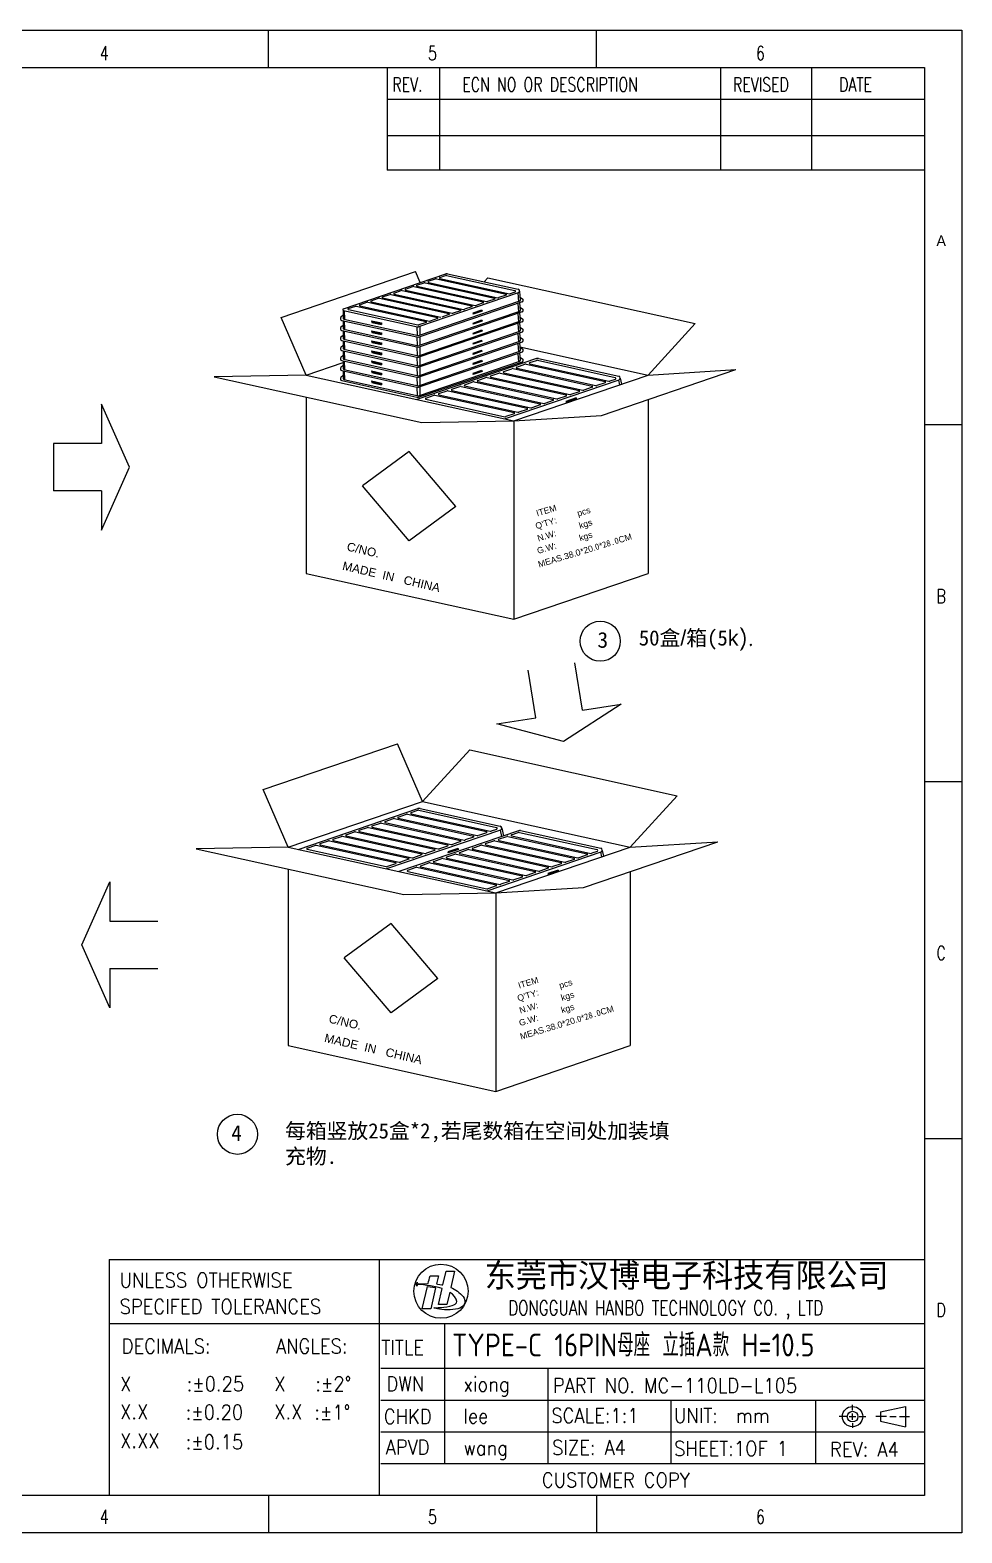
# Model space of a CAD drawing. Extents: x 2510 to 2656, y 707 to 760.
# Drawn here: x 2623.1 to 2655.7, y 707.4 to 759.9 of the extents above; entities that cross this region are included whole.
import ezdxf
from ezdxf.enums import TextEntityAlignment as Align

# ---------------------------------------------------------------- set-up
doc = ezdxf.new("R2010")
doc.units = 0
doc.header["$MEASUREMENT"] = 0
doc.layers.get('0').update_dxf_attribs({"linetype": 'CONTINUOUS', "lineweight": 20})
doc.layers.add('DIM', color=3, linetype='CONTINUOUS', lineweight=9)
doc.layers.add('HANBO', color=7, linetype='CONTINUOUS', lineweight=9)
doc.styles.add('3.5号字', font='gbenor.shx', dxfattribs={"height": 3.5, "bigfont": 'gbcbig.shx'})
doc.styles.add('ROMANS', font='ROMANS.SHX', dxfattribs={"bigfont": 'gbcbig.shx'})
doc.styles.get("Standard").update_dxf_attribs({"font": 'simplex.shx', "bigfont": 'gbcbig.shx'})
doc.styles.add('txt', font='lereq.shx', dxfattribs={"width": 0.7, "bigfont": '@extfont2.shx'})
doc.styles.add('样式 1', font='gbenor.shx', dxfattribs={"height": 1.2, "bigfont": 'gbcbig.shx'})
doc.styles.add('細', font='')
doc.styles.get('細').set_extended_font_data('NSimSun')

# ---------------------------------------------------------------- blocks, each defined once
blk = doc.blocks.new('hanbo')
at = {"layer": 'HANBO'}
blk.add_ellipse((-2.076, 0.258), major_axis=(0, 1.277), ratio=1, dxfattribs=at)
at = {"layer": 'HANBO', "color": 7}
for points, knots in [([(-3.194, 0.688), (-3.194, 0.688), (-3.219, 0.622), (-3.219, 0.622), (-3.219, 0.622), (-3.219, 0.622), (-3.292, 0.603), (-3.292, 0.603), (-3.292, 0.603), (-3.292, 0.603), (-3.224, 0.573), (-3.224, 0.573), (-3.224, 0.573), (-3.224, 0.573), (-3.207, 0.502), (-3.207, 0.502), (-3.207, 0.502), (-3.207, 0.502), (-3.179, 0.571), (-3.179, 0.571), (-3.179, 0.571), (-3.179, 0.571), (-3.146, 0.58), (-3.146, 0.58), (-3.146, 0.58), (-2.9, 0.551), (-2.236, 0.485), (-2.026, 0.388), (-2.026, 0.388), (-2.026, 0.388), (-2.198, -0.362), (-2.198, -0.362), (-2.198, -0.362), (-2.198, -0.362), (-1.803, -0.362), (-1.803, -0.362), (-1.803, -0.362), (-1.803, -0.362), (-1.666, 0.218), (-1.666, 0.218), (-1.666, 0.218), (-1.666, 0.218), (-1.423, 0.048), (-1.354, -0.114), (-1.354, -0.114), (-1.285, -0.277), (-1.377, -0.349), (-1.465, -0.39), (-1.465, -0.39), (-1.657, -0.485), (-2.207, -0.521), (-2.417, -0.528), (-2.417, -0.528), (-2.417, -0.528), (-2.141, -0.62), (-1.774, -0.625), (-1.774, -0.625), (-1.407, -0.63), (-1.101, -0.543), (-0.999, -0.398), (-0.999, -0.398), (-0.897, -0.254), (-0.952, -0.084), (-1.037, 0.011), (-1.037, 0.011), (-1.194, 0.188), (-1.397, 0.34), (-1.615, 0.434), (-1.615, 0.434), (-1.615, 0.434), (-1.438, 1.196), (-1.438, 1.196), (-1.438, 1.196), (-1.438, 1.196), (-1.834, 1.196), (-1.834, 1.196), (-1.834, 1.196), (-1.834, 1.196), (-1.985, 0.553), (-1.985, 0.553), (-1.985, 0.553), (-1.985, 0.553), (-2.278, 0.601), (-2.286, 0.602), (-2.286, 0.602), (-2.283, 0.625), (-2.196, 0.983), (-2.196, 0.983), (-2.196, 0.983), (-2.196, 0.983), (-2.591, 0.983), (-2.591, 0.983), (-2.591, 0.983), (-2.62, 0.866), (-2.653, 0.735), (-2.679, 0.625), (-2.679, 0.625), (-2.679, 0.625), (-3.155, 0.61), (-3.155, 0.61), (-3.155, 0.61), (-3.155, 0.61), (-3.176, 0.616), (-3.176, 0.616), (-3.176, 0.616), (-3.176, 0.616), (-3.194, 0.688), (-3.194, 0.688)], [0, 0, 0, 0, 0.035714, 0.035714, 0.035714, 0.035714, 0.071429, 0.071429, 0.071429, 0.071429, 0.107143, 0.107143, 0.107143, 0.107143, 0.142857, 0.142857, 0.142857, 0.142857, 0.178571, 0.178571, 0.178571, 0.178571, 0.214286, 0.214286, 0.214286, 0.214286, 0.25, 0.25, 0.25, 0.25, 0.285714, 0.285714, 0.285714, 0.285714, 0.321429, 0.321429, 0.321429, 0.321429, 0.357143, 0.357143, 0.357143, 0.357143, 0.392857, 0.392857, 0.392857, 0.392857, 0.428571, 0.428571, 0.428571, 0.428571, 0.464286, 0.464286, 0.464286, 0.464286, 0.5, 0.5, 0.5, 0.5, 0.535714, 0.535714, 0.535714, 0.535714, 0.571429, 0.571429, 0.571429, 0.571429, 0.607143, 0.607143, 0.607143, 0.607143, 0.642857, 0.642857, 0.642857, 0.642857, 0.678571, 0.678571, 0.678571, 0.678571, 0.714286, 0.714286, 0.714286, 0.714286, 0.75, 0.75, 0.75, 0.75, 0.785714, 0.785714, 0.785714, 0.785714, 0.821429, 0.821429, 0.821429, 0.821429, 0.857143, 0.857143, 0.857143, 0.857143, 0.892857, 0.892857, 0.892857, 0.892857, 0.928571, 0.928571, 0.928571, 0.928571, 1, 1, 1, 1]), ([(-2.71, 0.482), (-2.71, 0.482), (-2.96, -0.577), (-2.96, -0.577), (-2.96, -0.577), (-2.96, -0.577), (-2.562, -0.577), (-2.562, -0.577), (-2.562, -0.577), (-2.562, -0.577), (-2.328, 0.422), (-2.328, 0.422), (-2.328, 0.422), (-2.328, 0.422), (-2.551, 0.466), (-2.71, 0.482)], [0, 0, 0, 0, 0.2, 0.2, 0.2, 0.2, 0.4, 0.4, 0.4, 0.4, 0.6, 0.6, 0.6, 0.6, 1, 1, 1, 1])]:
    blk.add_open_spline(points, degree=3, knots=knots, dxfattribs=at)
blk = doc.blocks.new('A$C741C6A7F')
at = {"linetype": 'ByBlock'}
for points in [[(70.01, -14.34), (70.21, -14.85), (75.22, -13.15), (75.02, -12.63)], [(13.56, -18.45), (13.63, -19.42), (19.17, -20.64), (19.11, -19.68)], [(13.56, -24.05), (13.63, -25.02), (19.17, -26.24), (19.11, -25.28)], [(70.01, -19.94), (70.21, -20.45), (75.22, -18.75), (75.02, -18.23)], [(70.01, -25.54), (70.21, -26.05), (75.22, -24.35), (75.02, -23.83)], [(13.56, -29.65), (13.63, -30.62), (19.17, -31.84), (19.11, -30.88)], [(70.01, -31.14), (70.21, -31.65), (75.22, -29.95), (75.02, -29.43)], [(13.56, -35.25), (13.63, -36.22), (19.17, -37.44), (19.11, -36.48)], [(13.56, -40.85), (13.63, -41.82), (19.17, -43.04), (19.11, -42.08)], [(70.01, -36.74), (70.21, -37.25), (75.22, -35.55), (75.02, -35.03)], [(70.01, -42.34), (70.21, -42.85), (75.22, -41.15), (75.02, -40.63)], [(13.56, -46.45), (13.63, -47.42), (19.17, -48.64), (19.11, -47.68)], [(70.01, -47.94), (70.21, -48.45), (75.22, -46.75), (75.02, -46.23)], [(13.56, -52.05), (13.63, -53.02), (19.17, -54.24), (19.11, -53.28)]]:
    blk.add_hatch(color=3, dxfattribs=at).paths.add_polyline_path(points)
at = {"color": 141, "linetype": 'ByBlock'}
for p, q in [((-2.19, -11.79), (54.94, 7.69)), ((32.47, -0.83), (36.52, 0.55)), ((37.06, 0.58), (75.89, -7.98)), ((38.86, 1.35), (42.9, 2.73)), ((38.89, 0.77), (77.72, -7.79)), ((43.44, 2.76), (82.27, -5.81)), ((45.24, 3.53), (49.29, 4.91)), ((45.27, 2.95), (84.1, -5.62)), ((49.82, 4.94), (88.65, -3.63)), ((51.62, 5.7), (54.9, 6.82)), ((51.65, 5.13), (90.48, -3.44)), ((55.44, 6.85), (93.57, -1.56)), ((56.02, 7.75), (95.38, -0.94)), ((6.94, -9.53), (10.99, -8.15)), ((11.53, -8.12), (50.35, -16.69)), ((13.32, -7.35), (17.37, -5.97)), ((13.35, -7.93), (52.18, -16.5)), ((17.91, -5.94), (56.74, -14.51)), ((19.71, -5.18), (23.75, -3.8)), ((19.74, -5.76), (58.57, -14.32)), ((24.29, -3.77), (63.12, -12.33)), ((26.09, -3), (30.14, -1.62)), ((26.12, -3.58), (64.95, -12.14)), ((30.68, -1.59), (69.5, -10.16)), ((32.5, -1.4), (71.33, -9.97)), ((95.49, -2.86), (39.78, -21.85)), ((96.2, -7.64), (40.03, -26.79)), ((97.59, -7.98), (40.52, -27.44)), ((82.3, -6.38), (78.25, -7.76)), ((88.69, -4.21), (84.64, -5.59)), ((93.62, -2.52), (91.02, -3.41)), ((95.22, -2.95), (95.58, -7.85)), ((96.17, -1.98), (96.54, -7.13)), ((96.41, -5.3), (97.81, -6.19)), ((-2.3, -15.46), (-3.53, -16.53)), ((-2.39, -12.6), (-2.25, -17.15)), ((-2.13, -12.75), (39.25, -21.88)), ((-1.76, -12.84), (-1.6, -17.68)), ((0.56, -11.71), (4.74, -10.28)), ((0.59, -12.28), (39.42, -20.85)), ((5.01, -10.27), (43.97, -18.86)), ((6.97, -10.11), (45.8, -18.67)), ((96.2, -13.24), (40.03, -32.39)), ((97.59, -13.58), (40.52, -33.04)), ((56.77, -15.09), (52.72, -16.47)), ((63.15, -12.91), (59.11, -14.29)), ((69.54, -10.73), (65.49, -12.11)), ((75.92, -8.56), (71.87, -9.94)), ((95.24, -8.79), (95.58, -13.45)), ((95.24, -14.39), (95.58, -19.05)), ((96.23, -8.45), (96.54, -12.73)), ((96.23, -14.05), (96.54, -18.33)), ((96.41, -10.9), (97.81, -11.79)), ((96.41, -16.5), (97.81, -17.39)), ((-2.3, -21.06), (-3.53, -22.13)), ((-3.09, -18.26), (38.91, -27.53)), ((-3.09, -23.86), (38.91, -33.13)), ((-2.39, -18.42), (-2.25, -22.75)), ((-2.39, -24.02), (-2.25, -28.35)), ((-1.86, -17.62), (39.76, -26.8)), ((-1.86, -23.22), (39.76, -32.4)), ((-1.75, -18.56), (-1.6, -23.28)), ((-1.75, -24.16), (-1.6, -28.88)), ((38.89, -21.8), (38.97, -26.63)), ((44, -19.44), (39.96, -20.82)), ((96.2, -18.84), (40.03, -37.99)), ((96.2, -24.44), (40.03, -43.59)), ((40.48, -21.61), (40.56, -26.61)), ((97.59, -19.18), (40.52, -38.64)), ((97.59, -24.78), (40.52, -44.24)), ((50.39, -17.26), (46.34, -18.64)), ((95.24, -19.99), (95.58, -24.65)), ((96.23, -19.65), (96.54, -23.93)), ((96.41, -22.1), (97.81, -22.99)), ((-2.3, -26.66), (-3.53, -27.73)), ((-2.3, -32.26), (-3.53, -33.33)), ((-3.09, -29.46), (38.91, -38.73)), ((-2.39, -29.62), (-2.25, -33.95)), ((-1.86, -28.82), (39.76, -38)), ((-1.75, -29.76), (-1.6, -34.48)), ((38.89, -27.52), (38.97, -32.23)), ((38.89, -33.12), (38.97, -37.83)), ((96.2, -30.04), (40.03, -49.19)), ((40.48, -27.45), (40.56, -32.21)), ((40.48, -33.05), (40.56, -37.81)), ((97.59, -30.38), (40.52, -49.84)), ((95.24, -25.59), (95.58, -30.25)), ((95.24, -31.19), (95.58, -35.85)), ((96.23, -25.25), (96.54, -29.53)), ((96.23, -30.85), (96.54, -35.13)), ((96.41, -27.7), (97.81, -28.59)), ((96.41, -33.3), (97.81, -34.19)), ((-2.3, -37.86), (-3.53, -38.93)), ((-3.09, -35.06), (38.91, -44.33)), ((-3.09, -40.66), (38.91, -49.93)), ((-2.39, -35.22), (-2.25, -39.55)), ((-2.39, -40.82), (-2.25, -45.15)), ((-1.86, -34.42), (39.76, -43.6)), ((-1.86, -40.02), (39.76, -49.2)), ((-1.75, -35.36), (-1.6, -40.08)), ((-1.75, -40.96), (-1.6, -45.68)), ((38.89, -38.72), (38.97, -43.43)), ((96.2, -35.64), (40.03, -54.79)), ((96.2, -41.24), (40.03, -60.39)), ((40.48, -38.65), (40.56, -43.41)), ((97.59, -35.98), (40.52, -55.44)), ((97.59, -41.58), (40.52, -61.04)), ((95.24, -36.79), (95.58, -41.45)), ((96.23, -36.45), (96.54, -40.73)), ((96.41, -38.9), (97.81, -39.79)), ((-2.3, -43.46), (-3.53, -44.53)), ((-2.3, -49.06), (-3.53, -50.13)), ((-3.09, -46.26), (38.91, -55.53)), ((-2.39, -46.42), (-2.25, -50.75)), ((-1.86, -45.62), (39.76, -54.8)), ((-1.75, -46.56), (-1.6, -51.28)), ((38.89, -44.32), (38.97, -49.03)), ((38.89, -49.92), (38.97, -54.63)), ((40.48, -44.25), (40.56, -49.01)), ((40.48, -49.85), (40.56, -54.61)), ((-3.09, -51.86), (38.91, -61.13)), ((-1.86, -51.22), (39.76, -60.4)), ((38.89, -55.52), (38.97, -60.23)), ((40.48, -55.45), (40.56, -60.21))]:
    blk.add_line(p, q, dxfattribs=at)
at = {"linetype": 'ByBlock'}
for p, q in [((75.02, -12.63), (70.01, -14.34)), ((70.01, -14.34), (70.21, -14.85)), ((75.22, -13.15), (70.21, -14.85)), ((75.02, -12.63), (75.22, -13.15)), ((13.56, -18.45), (19.11, -19.68)), ((13.56, -18.45), (13.63, -19.42)), ((13.56, -24.05), (19.11, -25.28)), ((13.56, -24.05), (13.63, -25.02)), ((13.63, -19.42), (19.17, -20.64)), ((13.63, -25.02), (19.17, -26.24)), ((19.11, -19.68), (19.17, -20.64)), ((75.02, -18.23), (70.01, -19.94)), ((70.01, -19.94), (70.21, -20.45)), ((75.02, -23.83), (70.01, -25.54)), ((75.22, -18.75), (70.21, -20.45)), ((75.22, -24.35), (70.21, -26.05)), ((75.02, -18.23), (75.22, -18.75)), ((75.02, -23.83), (75.22, -24.35)), ((13.56, -29.65), (19.11, -30.88)), ((13.56, -29.65), (13.63, -30.62)), ((13.63, -30.62), (19.17, -31.84)), ((19.11, -25.28), (19.17, -26.24)), ((19.11, -30.88), (19.17, -31.84)), ((70.01, -25.54), (70.21, -26.05)), ((75.02, -29.43), (70.01, -31.14)), ((70.01, -31.14), (70.21, -31.65)), ((75.22, -29.95), (70.21, -31.65)), ((75.02, -29.43), (75.22, -29.95)), ((13.56, -35.25), (19.11, -36.48)), ((13.56, -35.25), (13.63, -36.22)), ((13.56, -40.85), (19.11, -42.08)), ((13.56, -40.85), (13.63, -41.82)), ((13.63, -36.22), (19.17, -37.44)), ((13.63, -41.82), (19.17, -43.04)), ((19.11, -36.48), (19.17, -37.44)), ((75.02, -35.03), (70.01, -36.74)), ((70.01, -36.74), (70.21, -37.25)), ((75.02, -40.63), (70.01, -42.34)), ((75.22, -35.55), (70.21, -37.25)), ((75.22, -41.15), (70.21, -42.85)), ((75.02, -35.03), (75.22, -35.55)), ((75.02, -40.63), (75.22, -41.15)), ((13.56, -46.45), (19.11, -47.68)), ((13.56, -46.45), (13.63, -47.42)), ((13.63, -47.42), (19.17, -48.64)), ((19.11, -42.08), (19.17, -43.04)), ((19.11, -47.68), (19.17, -48.64)), ((70.01, -42.34), (70.21, -42.85)), ((75.02, -46.23), (70.01, -47.94)), ((70.01, -47.94), (70.21, -48.45)), ((75.22, -46.75), (70.21, -48.45)), ((75.02, -46.23), (75.22, -46.75)), ((13.56, -52.05), (13.63, -53.02)), ((13.56, -52.05), (19.11, -53.28)), ((13.63, -53.02), (19.17, -54.24)), ((19.11, -53.28), (19.17, -54.24))]:
    blk.add_line(p, q, dxfattribs=at)
at = {"color": 141, "linetype": 'ByBlock'}
for centre, radius, start, end in [((36.84, -0.39), 1, 77.56051, 108.82461), ((38.95, 1.07), 0.3, 108.82461, 257.56051), ((43.23, 1.78), 1, 77.56051, 108.82461), ((45.34, 3.24), 0.3, 108.82461, 257.56051), ((49.61, 3.96), 1, 77.56051, 108.82461), ((51.72, 5.42), 0.3, 108.82461, 257.56051), ((55.22, 5.87), 1, 77.56051, 108.82461), ((55.59, 5.79), 2, 77.56051, 108.82461), ((11.31, -9.1), 1, 77.56051, 108.82461), ((13.42, -7.64), 0.3, 108.82461, 257.56051), ((17.69, -6.92), 1, 77.56051, 108.82461), ((19.8, -5.46), 0.3, 108.82461, 257.56051), ((24.08, -4.74), 1, 77.56051, 108.82461), ((26.19, -3.29), 0.3, 108.82461, 257.56051), ((30.46, -2.57), 1, 77.56051, 108.82461), ((32.57, -1.11), 0.3, 108.82461, 257.56051), ((75.82, -8.27), 0.3, 288.82461, 77.56051), ((77.93, -6.82), 1, 257.56051, 288.82461), ((82.21, -6.1), 0.3, 288.82461, 77.56051), ((84.32, -4.64), 1, 257.56051, 288.82461), ((88.59, -3.92), 0.3, 288.82461, 77.56051), ((90.7, -2.46), 1, 257.56051, 288.82461), ((93.46, -2.05), 0.5, 288.82461, 77.56051), ((95.17, -1.91), 1, 288.82461, 77.56051), ((96.04, -7.17), 0.5, 288.82461, 4.14915), ((97.27, -7.04), 1, 288.82461, 57.47221), ((-2.87, -17.29), 1, 131.14797, 257.56051), ((-2.03, -12.26), 0.5, 108.82461, 257.56051), ((0.65, -11.99), 0.3, 108.82461, 257.56051), ((4.9, -10.75), 0.5, 77.56051, 108.82461), ((7.04, -9.81), 0.3, 108.82461, 257.56051), ((50.29, -16.98), 0.3, 288.82461, 77.56051), ((56.67, -14.8), 0.3, 288.82461, 77.56051), ((58.78, -13.34), 1, 257.56051, 288.82461), ((63.06, -12.63), 0.3, 288.82461, 77.56051), ((65.17, -11.17), 1, 257.56051, 288.82461), ((69.44, -10.45), 0.3, 288.82461, 77.56051), ((71.55, -8.99), 1, 257.56051, 288.82461), ((96.04, -12.77), 0.5, 288.82461, 4.14915), ((97.27, -12.64), 1, 288.82461, 57.47221), ((-2.87, -22.89), 1, 131.14797, 257.56051), ((-1.75, -17.13), 0.5, 181.83708, 257.56051), ((-1.75, -22.73), 0.5, 181.83708, 257.56051), ((39.46, -20.9), 1, 257.56051, 288.82461), ((39.63, -19.87), 1, 257.56051, 288.82461), ((43.91, -19.15), 0.3, 288.82461, 77.56051), ((46.02, -17.7), 1, 257.56051, 288.82461), ((96.04, -18.37), 0.5, 288.82461, 4.14915), ((96.04, -23.97), 0.5, 288.82461, 4.14915), ((97.27, -18.24), 1, 288.82461, 57.47221), ((97.27, -23.84), 1, 288.82461, 57.47221), ((-2.87, -28.49), 1, 131.14797, 257.56051), ((-2.87, -34.09), 1, 131.14797, 257.56051), ((-1.75, -28.33), 0.5, 181.83708, 257.56051), ((39.56, -24.6), 3, 257.56051, 288.82461), ((39.56, -30.2), 3, 257.56051, 288.82461), ((39.87, -26.31), 0.5, 257.56051, 288.82461), ((39.87, -31.91), 0.5, 257.56051, 288.82461), ((96.04, -29.57), 0.5, 288.82461, 4.14915), ((97.27, -29.44), 1, 288.82461, 57.47221), ((-2.87, -39.69), 1, 131.14797, 257.56051), ((-1.75, -33.93), 0.5, 181.83708, 257.56051), ((-1.75, -39.53), 0.5, 181.83708, 257.56051), ((39.56, -35.8), 3, 257.56051, 288.82461), ((39.87, -37.51), 0.5, 257.56051, 288.82461), ((96.04, -35.17), 0.5, 288.82461, 4.14915), ((96.04, -40.77), 0.5, 288.82461, 4.14915), ((97.27, -35.04), 1, 288.82461, 57.47221), ((97.27, -40.64), 1, 288.82461, 57.47221), ((-2.87, -45.29), 1, 131.14797, 257.56051), ((-2.87, -50.89), 1, 131.14797, 257.56051), ((-1.75, -45.13), 0.5, 181.83708, 257.56051), ((39.56, -41.4), 3, 257.56051, 288.82461), ((39.56, -47), 3, 257.56051, 288.82461), ((39.87, -43.11), 0.5, 257.56051, 288.82461), ((39.87, -48.71), 0.5, 257.56051, 288.82461), ((-1.75, -50.73), 0.5, 181.83708, 257.56051), ((39.56, -52.6), 3, 257.56051, 288.82461), ((39.87, -54.31), 0.5, 257.56051, 288.82461), ((39.56, -58.2), 3, 257.56051, 288.82461), ((39.87, -59.91), 0.5, 257.56051, 288.82461)]:
    blk.add_arc(centre, radius, start, end, dxfattribs=at)

msp = doc.modelspace()

# ---------------------------------------------------------------- hatches: boundary and pattern name
at = {"linetype": 'ByBlock'}
for points in [[(2641.868, 746.93), (2641.882, 746.894), (2642.239, 747.015), (2642.225, 747.052)], [(2637.734, 731.175), (2637.748, 731.138), (2638.104, 731.26), (2638.09, 731.296)], [(2641.237, 730.417), (2641.251, 730.38), (2641.607, 730.502), (2641.593, 730.538)]]:
    msp.add_hatch(color=3, dxfattribs=at).paths.add_polyline_path(points)

# ---------------------------------------------------------------- linework, layer by layer
for p, q in [((2631.903, 749.87), (2636.602, 751.472)), ((2636.77, 751.088), (2636.602, 751.472)), ((2639.004, 751.115), (2639.132, 751.255)), ((2639.132, 751.255), (2646.394, 749.653)), ((2632.783, 747.854), (2631.903, 749.87)), ((2644.744, 747.854), (2646.394, 749.653)), ((2640.258, 748.843), (2644.744, 747.854)), ((2632.783, 747.854), (2634.072, 748.293)), ((2643.116, 746.443), (2647.815, 748.045)), ((2644.744, 747.854), (2647.815, 748.045)), ((2632.783, 747.854), (2629.563, 747.795)), ((2629.563, 747.795), (2636.825, 746.193)), ((2632.783, 747.854), (2640.045, 746.252)), ((2640.045, 746.252), (2644.744, 747.854)), ((2632.783, 747.085), (2632.783, 740.912)), ((2642.225, 747.052), (2641.868, 746.93)), ((2642.239, 747.015), (2641.882, 746.894)), ((2642.225, 747.052), (2642.239, 747.015)), ((2644.744, 746.998), (2644.744, 740.912)), ((2640.045, 746.252), (2643.116, 746.443)), ((2641.868, 746.93), (2641.882, 746.894)), ((2636.825, 746.193), (2640.045, 746.252)), ((2640.045, 746.252), (2640.045, 739.31)), ((2636.379, 745.181), (2634.745, 743.979)), ((2638.013, 743.258), (2636.379, 745.181)), ((2636.379, 742.057), (2634.745, 743.979)), ((2638.013, 743.258), (2636.379, 742.057)), ((2632.783, 740.912), (2640.045, 739.31)), ((2640.045, 739.31), (2644.744, 740.912)), ((2631.272, 733.356), (2635.971, 734.958)), ((2636.85, 732.942), (2635.971, 734.958)), ((2636.85, 732.942), (2638.5, 734.742)), ((2638.5, 734.742), (2645.763, 733.14)), ((2632.151, 731.34), (2631.272, 733.356)), ((2632.151, 731.34), (2636.85, 732.942)), ((2636.85, 732.942), (2644.113, 731.34)), ((2644.113, 731.34), (2645.763, 733.14)), ((2632.151, 731.34), (2628.931, 731.282)), ((2628.931, 731.282), (2636.193, 729.68)), ((2632.151, 731.34), (2639.413, 729.738)), ((2638.09, 731.296), (2637.734, 731.175)), ((2638.104, 731.26), (2637.748, 731.138)), ((2638.09, 731.296), (2638.104, 731.26)), ((2639.413, 729.738), (2644.113, 731.34)), ((2642.484, 729.93), (2647.183, 731.532)), ((2644.113, 731.34), (2647.183, 731.532)), ((2637.734, 731.175), (2637.748, 731.138)), ((2632.151, 730.572), (2632.151, 724.398)), ((2641.593, 730.538), (2641.237, 730.417)), ((2641.237, 730.417), (2641.251, 730.38)), ((2641.607, 730.502), (2641.251, 730.38)), ((2641.593, 730.538), (2641.607, 730.502)), ((2644.113, 730.485), (2644.113, 724.398)), ((2636.193, 729.68), (2639.413, 729.738)), ((2639.413, 729.738), (2642.484, 729.93)), ((2639.413, 729.738), (2639.413, 722.796)), ((2635.748, 728.667), (2634.114, 727.466)), ((2637.382, 726.745), (2635.748, 728.667)), ((2635.748, 725.543), (2634.114, 727.466)), ((2637.382, 726.745), (2635.748, 725.543)), ((2632.151, 724.398), (2639.413, 722.796)), ((2639.413, 722.796), (2644.113, 724.398))]:
    msp.add_line(p, q, dxfattribs=at)
at = {"color": 141, "linetype": 'ByBlock'}
for p, q in [((2640.836, 748.429), (2636.648, 747.001)), ((2639.691, 747.978), (2639.979, 748.076)), ((2640.017, 748.078), (2642.782, 747.468)), ((2640.145, 748.132), (2640.434, 748.231)), ((2640.148, 748.091), (2642.912, 747.482)), ((2640.472, 748.233), (2643.237, 747.623)), ((2640.6, 748.287), (2640.833, 748.367)), ((2640.602, 748.246), (2643.367, 747.637)), ((2640.872, 748.369), (2643.587, 747.77)), ((2640.913, 748.433), (2643.716, 747.815)), ((2638.327, 747.513), (2638.616, 747.611)), ((2638.654, 747.613), (2641.419, 747.003)), ((2638.782, 747.668), (2639.07, 747.766)), ((2638.784, 747.627), (2641.549, 747.017)), ((2639.108, 747.768), (2641.873, 747.158)), ((2639.236, 747.823), (2639.525, 747.921)), ((2639.239, 747.782), (2642.003, 747.172)), ((2639.563, 747.923), (2642.328, 747.313)), ((2639.693, 747.936), (2642.458, 747.327)), ((2643.723, 747.678), (2639.738, 746.319)), ((2643.239, 747.582), (2642.951, 747.484)), ((2643.59, 747.702), (2643.405, 747.639)), ((2643.712, 747.674), (2643.745, 747.513)), ((2643.771, 747.743), (2643.814, 747.536)), ((2636.964, 747.048), (2637.262, 747.149)), ((2636.966, 747.007), (2639.731, 746.397)), ((2637.281, 747.15), (2640.055, 746.538)), ((2637.418, 747.203), (2637.707, 747.301)), ((2637.421, 747.162), (2640.185, 746.552)), ((2637.745, 747.303), (2640.51, 746.693)), ((2637.873, 747.358), (2638.161, 747.456)), ((2637.875, 747.317), (2640.64, 746.707)), ((2638.199, 747.458), (2640.964, 746.848)), ((2638.33, 747.472), (2641.094, 746.862)), ((2641.421, 746.962), (2641.133, 746.864)), ((2641.875, 747.117), (2641.587, 747.019)), ((2642.33, 747.272), (2642.042, 747.174)), ((2642.784, 747.427), (2642.496, 747.329)), ((2640.057, 746.497), (2639.769, 746.399)), ((2640.512, 746.652), (2640.224, 746.554)), ((2640.966, 746.807), (2640.678, 746.709)), ((2632.5, 731.263), (2636.688, 732.691)), ((2635.543, 732.24), (2635.831, 732.338)), ((2635.869, 732.34), (2638.634, 731.73)), ((2635.997, 732.395), (2636.286, 732.493)), ((2636, 732.354), (2638.764, 731.744)), ((2636.324, 732.495), (2639.089, 731.885)), ((2636.452, 732.55), (2636.685, 732.629)), ((2636.454, 732.509), (2639.219, 731.899)), ((2636.724, 732.631), (2639.439, 732.033)), ((2636.765, 732.695), (2639.568, 732.077)), ((2633.725, 731.62), (2634.013, 731.718)), ((2634.051, 731.72), (2636.816, 731.111)), ((2634.179, 731.775), (2634.468, 731.873)), ((2634.182, 731.734), (2636.946, 731.124)), ((2634.506, 731.875), (2637.271, 731.266)), ((2634.634, 731.93), (2634.922, 732.028)), ((2634.636, 731.889), (2637.401, 731.279)), ((2634.96, 732.03), (2637.725, 731.42)), ((2635.088, 732.085), (2635.377, 732.183)), ((2635.091, 732.044), (2637.855, 731.434)), ((2635.415, 732.185), (2638.18, 731.575)), ((2635.545, 732.199), (2638.31, 731.589)), ((2639.575, 731.94), (2635.59, 730.582)), ((2640.205, 731.915), (2636.016, 730.488)), ((2639.091, 731.844), (2638.803, 731.746)), ((2639.442, 731.964), (2639.257, 731.901)), ((2639.514, 731.619), (2639.802, 731.717)), ((2639.564, 731.936), (2639.61, 731.713)), ((2639.623, 732.005), (2639.679, 731.736)), ((2639.84, 731.719), (2642.605, 731.11)), ((2639.968, 731.774), (2640.202, 731.854)), ((2639.97, 731.733), (2642.735, 731.123)), ((2640.24, 731.856), (2642.955, 731.257)), ((2640.281, 731.92), (2643.084, 731.301)), ((2632.816, 731.31), (2633.114, 731.412)), ((2632.818, 731.269), (2635.583, 730.659)), ((2633.133, 731.413), (2635.907, 730.801)), ((2633.27, 731.465), (2633.559, 731.563)), ((2633.273, 731.424), (2636.037, 730.814)), ((2633.597, 731.566), (2636.362, 730.956)), ((2633.727, 731.579), (2636.492, 730.969)), ((2637.273, 731.224), (2636.985, 731.126)), ((2637.727, 731.379), (2637.439, 731.281)), ((2638.182, 731.534), (2637.894, 731.436)), ((2638.15, 731.154), (2638.438, 731.253)), ((2638.636, 731.689), (2638.348, 731.591)), ((2638.477, 731.255), (2641.241, 730.645)), ((2638.605, 731.309), (2638.893, 731.407)), ((2638.607, 731.268), (2641.372, 730.658)), ((2638.931, 731.41), (2641.696, 730.8)), ((2639.059, 731.464), (2639.347, 731.562)), ((2639.061, 731.423), (2641.826, 730.813)), ((2639.386, 731.565), (2642.15, 730.955)), ((2639.516, 731.578), (2642.281, 730.968)), ((2642.959, 731.188), (2642.773, 731.125)), ((2643.14, 731.229), (2643.182, 731.023)), ((2635.909, 730.76), (2635.621, 730.661)), ((2636.364, 730.915), (2636.076, 730.816)), ((2636.818, 731.07), (2636.53, 730.971)), ((2636.787, 730.689), (2637.075, 730.788)), ((2637.113, 730.79), (2639.878, 730.18)), ((2637.241, 730.844), (2637.529, 730.943)), ((2637.244, 730.803), (2640.008, 730.193)), ((2637.568, 730.945), (2640.332, 730.335)), ((2637.696, 730.999), (2637.984, 731.098)), ((2637.698, 730.958), (2640.463, 730.348)), ((2638.022, 731.1), (2640.787, 730.49)), ((2638.153, 731.113), (2640.917, 730.503)), ((2643.092, 731.164), (2639.106, 729.806)), ((2641.698, 730.759), (2641.41, 730.66)), ((2642.153, 730.914), (2641.864, 730.815)), ((2642.607, 731.069), (2642.319, 730.97)), ((2643.08, 731.161), (2643.113, 731)), ((2636.332, 730.535), (2636.63, 730.636)), ((2636.335, 730.493), (2639.099, 729.884)), ((2636.649, 730.637), (2639.423, 730.025)), ((2636.789, 730.648), (2639.554, 730.039)), ((2639.88, 730.139), (2639.592, 730.041)), ((2640.335, 730.294), (2640.046, 730.196)), ((2640.789, 730.449), (2640.501, 730.351)), ((2641.244, 730.604), (2640.955, 730.506)), ((2639.426, 729.984), (2639.138, 729.886))]:
    msp.add_line(p, q, dxfattribs=at)
for centre, radius, start, end in [((2640.002, 748.008), 0.0712, 77.5605, 108.8246), ((2640.152, 748.112), 0.0214, 108.8246, 257.5605), ((2640.457, 748.163), 0.0712, 77.5605, 108.8246), ((2640.607, 748.267), 0.0214, 108.8246, 257.5605), ((2640.856, 748.3), 0.0712, 77.5605, 108.8246), ((2640.882, 748.294), 0.142, 77.5605, 108.8246), ((2638.334, 747.493), 0.0214, 108.8246, 257.5605), ((2638.639, 747.544), 0.0712, 77.5605, 108.8246), ((2638.789, 747.647), 0.0214, 108.8246, 257.5605), ((2639.093, 747.699), 0.0712, 77.5605, 108.8246), ((2639.243, 747.802), 0.0214, 108.8246, 257.5605), ((2639.548, 747.853), 0.0712, 77.5605, 108.8246), ((2639.698, 747.957), 0.0214, 108.8246, 257.5605), ((2642.928, 747.551), 0.0712, 257.5605, 288.8246), ((2643.232, 747.602), 0.0214, 288.8246, 77.5605), ((2643.382, 747.706), 0.0712, 257.5605, 288.8246), ((2643.579, 747.736), 0.0356, 288.8246, 77.5605), ((2643.7, 747.745), 0.0712, 288.8246, 77.5605), ((2636.971, 747.028), 0.0214, 108.8246, 257.5605), ((2637.273, 747.116), 0.0356, 77.5605, 108.8246), ((2637.425, 747.183), 0.0214, 108.8246, 257.5605), ((2637.73, 747.234), 0.0712, 77.5605, 108.8246), ((2637.88, 747.338), 0.0214, 108.8246, 257.5605), ((2638.184, 747.389), 0.0712, 77.5605, 108.8246), ((2641.414, 746.982), 0.0214, 288.8246, 77.5605), ((2641.564, 747.086), 0.0712, 257.5605, 288.8246), ((2641.868, 747.137), 0.0214, 288.8246, 77.5605), ((2642.019, 747.241), 0.0712, 257.5605, 288.8246), ((2642.323, 747.292), 0.0214, 288.8246, 77.5605), ((2642.473, 747.396), 0.0712, 257.5605, 288.8246), ((2642.777, 747.447), 0.0214, 288.8246, 77.5605), ((2640.051, 746.518), 0.0214, 288.8246, 77.5605), ((2640.201, 746.621), 0.0712, 257.5605, 288.8246), ((2640.505, 746.673), 0.0214, 288.8246, 77.5605), ((2640.655, 746.776), 0.0712, 257.5605, 288.8246), ((2640.96, 746.827), 0.0214, 288.8246, 77.5605), ((2641.11, 746.931), 0.0712, 257.5605, 288.8246), ((2639.746, 746.467), 0.0712, 257.5605, 288.8246), ((2635.55, 732.22), 0.0214, 108.8246, 257.5605), ((2635.854, 732.271), 0.0712, 77.5605, 108.8246), ((2636.004, 732.375), 0.0214, 108.8246, 257.5605), ((2636.309, 732.426), 0.0712, 77.5605, 108.8246), ((2636.459, 732.529), 0.0214, 108.8246, 257.5605), ((2636.708, 732.562), 0.0712, 77.5605, 108.8246), ((2636.734, 732.556), 0.142, 77.5605, 108.8246), ((2634.036, 731.651), 0.0712, 77.5605, 108.8246), ((2634.186, 731.755), 0.0214, 108.8246, 257.5605), ((2634.491, 731.806), 0.0712, 77.5605, 108.8246), ((2634.641, 731.91), 0.0214, 108.8246, 257.5605), ((2634.945, 731.961), 0.0712, 77.5605, 108.8246), ((2635.095, 732.065), 0.0214, 108.8246, 257.5605), ((2635.4, 732.116), 0.0712, 77.5605, 108.8246), ((2638.629, 731.71), 0.0214, 288.8246, 77.5605), ((2638.78, 731.813), 0.0712, 257.5605, 288.8246), ((2639.084, 731.864), 0.0214, 288.8246, 77.5605), ((2639.234, 731.968), 0.0712, 257.5605, 288.8246), ((2639.431, 731.998), 0.0356, 288.8246, 77.5605), ((2639.552, 732.007), 0.0712, 288.8246, 77.5605), ((2639.825, 731.65), 0.0712, 77.5605, 108.8246), ((2639.975, 731.754), 0.0214, 108.8246, 257.5605), ((2640.225, 731.786), 0.0712, 77.5605, 108.8246), ((2640.251, 731.781), 0.142, 77.5605, 108.8246), ((2632.823, 731.29), 0.0214, 108.8246, 257.5605), ((2633.125, 731.378), 0.0356, 77.5605, 108.8246), ((2633.277, 731.445), 0.0214, 108.8246, 257.5605), ((2633.582, 731.496), 0.0712, 77.5605, 108.8246), ((2633.732, 731.6), 0.0214, 108.8246, 257.5605), ((2637.266, 731.245), 0.0214, 288.8246, 77.5605), ((2637.416, 731.349), 0.0712, 257.5605, 288.8246), ((2637.721, 731.4), 0.0214, 288.8246, 77.5605), ((2637.871, 731.503), 0.0712, 257.5605, 288.8246), ((2638.175, 731.555), 0.0214, 288.8246, 77.5605), ((2638.325, 731.658), 0.0712, 257.5605, 288.8246), ((2638.461, 731.185), 0.0712, 77.5605, 108.8246), ((2638.612, 731.289), 0.0214, 108.8246, 257.5605), ((2638.916, 731.34), 0.0712, 77.5605, 108.8246), ((2639.066, 731.444), 0.0214, 108.8246, 257.5605), ((2639.37, 731.495), 0.0712, 77.5605, 108.8246), ((2639.521, 731.599), 0.0214, 108.8246, 257.5605), ((2642.947, 731.222), 0.0356, 288.8246, 77.5605), ((2643.069, 731.232), 0.0712, 288.8246, 77.5605), ((2635.903, 730.78), 0.0214, 288.8246, 77.5605), ((2636.053, 730.884), 0.0712, 257.5605, 288.8246), ((2636.357, 730.935), 0.0214, 288.8246, 77.5605), ((2636.507, 731.039), 0.0712, 257.5605, 288.8246), ((2636.794, 730.669), 0.0214, 108.8246, 257.5605), ((2636.812, 731.09), 0.0214, 288.8246, 77.5605), ((2636.962, 731.194), 0.0712, 257.5605, 288.8246), ((2637.098, 730.72), 0.0712, 77.5605, 108.8246), ((2637.248, 730.824), 0.0214, 108.8246, 257.5605), ((2637.552, 730.875), 0.0712, 77.5605, 108.8246), ((2637.703, 730.979), 0.0214, 108.8246, 257.5605), ((2638.007, 731.03), 0.0712, 77.5605, 108.8246), ((2638.157, 731.134), 0.0214, 108.8246, 257.5605), ((2641.691, 730.779), 0.0214, 288.8246, 77.5605), ((2641.841, 730.883), 0.0712, 257.5605, 288.8246), ((2642.146, 730.934), 0.0214, 288.8246, 77.5605), ((2642.296, 731.038), 0.0712, 257.5605, 288.8246), ((2642.6, 731.089), 0.0214, 288.8246, 77.5605), ((2642.75, 731.193), 0.0712, 257.5605, 288.8246), ((2635.598, 730.729), 0.0712, 257.5605, 288.8246), ((2636.339, 730.514), 0.0214, 108.8246, 257.5605), ((2636.641, 730.602), 0.0356, 77.5605, 108.8246), ((2639.873, 730.159), 0.0214, 288.8246, 77.5605), ((2640.024, 730.263), 0.0712, 257.5605, 288.8246), ((2640.328, 730.314), 0.0214, 288.8246, 77.5605), ((2640.478, 730.418), 0.0712, 257.5605, 288.8246), ((2640.782, 730.469), 0.0214, 288.8246, 77.5605), ((2640.932, 730.573), 0.0712, 257.5605, 288.8246), ((2641.237, 730.624), 0.0214, 288.8246, 77.5605), ((2641.387, 730.728), 0.0712, 257.5605, 288.8246), ((2639.115, 729.953), 0.0712, 257.5605, 288.8246), ((2639.419, 730.004), 0.0214, 288.8246, 77.5605), ((2639.569, 730.108), 0.0712, 257.5605, 288.8246)]:
    msp.add_arc(centre, radius, start, end, dxfattribs=at)
at = {"layer": 'DIM', "color": 240, "linetype": 'ByBlock'}
for p, q in [((2626.598, 744.632), (2625.622, 746.834)), ((2625.622, 746.834), (2625.622, 745.458)), ((2625.622, 745.458), (2623.937, 745.458)), ((2623.937, 745.458), (2623.937, 743.806)), ((2625.622, 742.43), (2626.598, 744.632)), ((2625.622, 743.806), (2623.937, 743.806)), ((2625.622, 743.806), (2625.622, 742.43)), ((2640.813, 735.867), (2640.546, 737.531)), ((2642.444, 736.128), (2642.177, 737.793)), ((2643.803, 736.346), (2641.783, 735.034)), ((2642.444, 736.128), (2643.803, 736.346)), ((2639.454, 735.649), (2640.813, 735.867)), ((2641.783, 735.034), (2639.454, 735.649)), ((2624.93, 727.923), (2625.906, 730.125)), ((2625.906, 730.125), (2625.906, 728.749)), ((2625.906, 728.749), (2627.591, 728.749)), ((2625.906, 725.721), (2624.93, 727.923)), ((2625.906, 727.097), (2625.906, 725.721)), ((2625.906, 727.097), (2627.591, 727.097))]:
    msp.add_line(p, q, dxfattribs=at)
at = {"layer": 'DIM', "linetype": 'ByBlock'}
for centre in [(2643.068, 738.545), (2630.375, 721.297)]:
    msp.add_circle(centre, 0.702, dxfattribs=at)
at = {"layer": 'HANBO'}
for p, q in [((2631.456, 758.606), (2631.456, 759.92)), ((2642.933, 758.606), (2642.933, 759.92)), ((2635.611, 758.606), (2635.611, 757.507)), ((2637.442, 758.606), (2637.442, 755.02)), ((2647.276, 758.606), (2647.276, 755.02)), ((2650.458, 758.606), (2650.458, 755.02)), ((2635.611, 757.507), (2654.409, 757.507)), ((2654.409, 756.215), (2635.611, 756.215)), ((2654.409, 755.02), (2635.611, 755.02)), ((2654.409, 746.121), (2655.724, 746.121)), ((2654.409, 733.637), (2655.724, 733.637)), ((2654.409, 721.153), (2655.724, 721.153)), ((2625.881, 716.92), (2654.411, 716.92)), ((2637.634, 709.78), (2637.634, 714.677)), ((2635.39, 713.116), (2654.409, 713.116)), ((2641.242, 709.78), (2641.242, 713.116)), ((2635.39, 712.004), (2654.409, 712.004)), ((2645.534, 712.004), (2645.534, 709.78)), ((2650.595, 712.004), (2650.595, 709.78)), ((2651.897, 711.651), (2651.897, 711.837)), ((2652.871, 711.587), (2653.745, 711.778)), ((2653.745, 711.778), (2653.745, 711.069)), ((2651.669, 711.423), (2651.429, 711.423)), ((2651.783, 711.423), (2652.011, 711.423)), ((2651.897, 711.309), (2651.897, 711.537)), ((2652.125, 711.423), (2652.366, 711.423)), ((2653.085, 711.423), (2652.709, 711.423)), ((2652.871, 711.587), (2652.871, 711.261)), ((2652.871, 711.261), (2653.745, 711.069)), ((2653.199, 711.423), (2653.427, 711.423)), ((2653.541, 711.423), (2653.887, 711.423)), ((2635.39, 710.892), (2654.409, 710.892)), ((2651.897, 711.196), (2651.897, 711.026)), ((2635.39, 709.78), (2654.409, 709.78)), ((2631.456, 708.668), (2631.456, 707.354)), ((2642.933, 708.668), (2642.933, 707.354))]:
    msp.add_line(p, q, dxfattribs=at)
at = {"layer": 'HANBO', "color": 7, "linetype": 'Continuous'}
for p, q in [((2635.611, 758.606), (2635.611, 755.02)), ((2625.881, 716.92), (2625.881, 708.668)), ((2635.349, 708.668), (2635.349, 716.92)), ((2625.881, 714.677), (2654.409, 714.677))]:
    msp.add_line(p, q, dxfattribs=at)
at = {"layer": 'HANBO', "linetype": 'Continuous', "lineweight": 0}
for points in [[(2581.646, 759.92), (2655.724, 759.92), (2655.724, 707.354), (2581.646, 707.354)], [(2582.96, 758.606), (2654.409, 758.606), (2654.412, 708.668), (2582.96, 708.668)]]:
    msp.add_lwpolyline(points, close=True, dxfattribs=at)
at = {"layer": 'HANBO'}
for radius in [0.355, 0.186]:
    msp.add_circle((2651.897, 711.423), radius, dxfattribs=at)

# ---------------------------------------------------------------- block references
at = {"color": 141, "linetype": 'ByBlock', "xscale": 0.06265616582431958, "yscale": 0.06265616582431958, "zscale": 0.06265616582431958}
msp.add_blockref('A$C741C6A7F', (2634.219, 750.911), dxfattribs=at)
at = {"layer": 'HANBO', "xscale": 0.7418776780800004, "yscale": 0.7418776780800004, "zscale": 0.7418776780800004}
msp.add_blockref('hanbo', (2639.036, 715.618), dxfattribs=at)

# ---------------------------------------------------------------- texts
at = {"color": 2, "linetype": 'ByBlock', "attachment_point": 1, "style": '細'}
for s, insert, char_height, width, rotation in [('{\\fArial|b0|i0|c0|p32;ITEM}', (2640.803, 743.114), 0.21779, 2.58347, 16.9259), ("{\\fArial|b0|i0|c0|p32;Q'TY:         pcs}", (2640.772, 742.667), 0.21779, 2.58347, 16.9259), ('{\\fArial|b0|i0|c0|p32;N.W:          kgs}', (2640.842, 742.24), 0.21779, 2.58347, 16.9259), ('{\\fArial|b0|i0|c0|p32;G.W:          kgs}', (2640.831, 741.802), 0.21779, 2.58347, 16.9259), ('{\\fArial|b0|i0|c0|p32;MEAS.38.0*20.\\fNSimSun|b0|i0|c134|p32;0\\fArial|b0|i0|c0|p32;*\\fNSimSun|b0|i0|c134|p32;28.0\\fArial|b0|i0|c0|p32;CM}', (2640.867, 741.328), 0.217793, 2.58347, 16.9259), ('{\\fArial|b0|i0|c0|p32;C/NO.}', (2634.247, 742.012), 0.29806, 4.67263, 346.9388), ('{\\fArial|b0|i0|c0|p32;MADE  IN   CHINA}', (2634.093, 741.338), 0.29806, 4.67263, 346.9388), ("{\\fArial|b0|i0|c0|p32;Q'TY:         pcs}", (2640.14, 726.153), 0.21779, 2.58347, 16.9259), ('{\\fArial|b0|i0|c0|p32;ITEM}', (2640.171, 726.6), 0.21779, 2.58347, 16.9259), ('{\\fArial|b0|i0|c0|p32;N.W:          kgs}', (2640.211, 725.727), 0.21779, 2.58347, 16.9259), ('{\\fArial|b0|i0|c0|p32;C/NO.}', (2633.615, 725.498), 0.29806, 4.67263, 346.9388), ('{\\fArial|b0|i0|c0|p32;G.W:          kgs}', (2640.199, 725.288), 0.21779, 2.58347, 16.9259), ('{\\fArial|b0|i0|c0|p32;MEAS.38.0*20.\\fNSimSun|b0|i0|c134|p32;0\\fArial|b0|i0|c0|p32;*\\fNSimSun|b0|i0|c134|p32;28.0\\fArial|b0|i0|c0|p32;CM}', (2640.236, 724.815), 0.217793, 2.58347, 16.9259), ('{\\fArial|b0|i0|c0|p32;MADE  IN   CHINA}', (2633.461, 724.825), 0.29806, 4.67263, 346.9388)]:
    msp.add_mtext(s, dxfattribs=dict(at, insert=insert, char_height=char_height, width=width, rotation=rotation))
at = {"layer": 'DIM', "linetype": 'ByBlock', "char_height": 0.55085, "width": 0.06914, "attachment_point": 1, "style": '細'}
for s, insert in [('{\\fSimSun|b0|i0|c134|p54;3}', (2642.97, 738.866)), ('{\\fSimSun|b0|i0|c134|p54;4}', (2630.158, 721.618))]:
    msp.add_mtext(s, dxfattribs=dict(at, insert=insert))
at = {"layer": 'DIM', "linetype": 'ByBlock', "attachment_point": 1}
for s, insert, char_height, width in [('{\\fSimSun|b0|i0|c134|p54;50盒\\fArial|b0|i0|c0|p32;/\\fSimSun|b0|i0|c134|p54;箱(5\\fArial|b0|i0|c0|p32;k}).', (2644.417, 738.926), 0.533302, 13.00784), ('{\\fSimSun|b0|i0|c134|p54;每箱竖放25盒*2,若尾数箱在空间处加装填充物.}', (2632.041, 721.684), 0.5333, 13.94708)]:
    msp.add_mtext(s, dxfattribs=dict(at, insert=insert, char_height=char_height, width=width))
at = {"layer": 'HANBO', "style": 'ROMANS', "width": 0.75}
for s, p in [('4', (2625.717, 758.869)), ('5', (2637.194, 758.869)), ('6', (2648.671, 758.869)), ('B', (2654.998, 739.879)), ('C', (2654.998, 727.395)), ('D', (2654.998, 714.911)), ('4', (2625.717, 707.678)), ('5', (2637.194, 707.678)), ('6', (2648.671, 707.678))]:
    msp.add_text(s, height=0.483, dxfattribs=at).set_placement(p, align=Align.CENTER)
at = {"layer": 'HANBO', "style": 'ROMANS'}
for s, height, width, p in [('REV.', 0.4827, 0.75, (2635.794, 757.774)), ('ECN NO OR DESCRIPTION', 0.48269, 0.75, (2638.243, 757.774)), ('REVISED', 0.4827, 0.75, (2647.712, 757.774)), ('DATE', 0.4827, 0.75, (2651.425, 757.774)), ('UNLESS OTHERWISE  ', 0.51078, 0.9, (2626.252, 715.94)), ('SPECIFED TOLERANCES', 0.51078, 0.9, (2626.252, 715.02)), ('DONGGUAN HANBO TECHNOLOGY CO. , LTD', 0.51078, 0.75, (2639.85, 714.971)), ('DECIMALS:', 0.5108, 0.9, (2626.322, 713.635)), ('ANGLES:', 0.5108, 0.9, (2631.723, 713.635)), ('TITLE', 0.5108, 0.9, (2635.408, 713.588)), ('X        ', 0.5108, 0.9, (2626.269, 712.308)), (':%%P0.25', 0.5108, 0.9, (2628.598, 712.313)), ('X        ', 0.5108, 0.9, (2631.66, 712.308)), (':%%P2%%d', 0.5108, 0.9, (2633.099, 712.313)), ('DWN', 0.5108, 0.9, (2635.587, 712.314)), ('xiong', 0.5108, 0.9, (2638.281, 712.299)), ('PART NO. MC-110LD-L105', 0.51078, 0.9, (2641.408, 712.253)), ('X.X        ', 0.51078, 0.9, (2626.269, 711.333)), (':%%P0.20', 0.5108, 0.9, (2628.565, 711.32)), ('X.X        ', 0.51078, 0.9, (2631.66, 711.333)), (':%%P1%%d', 0.5108, 0.9, (2633.066, 711.32)), ('CHKD', 0.5108, 0.9, (2635.495, 711.171)), ('lee', 0.5108, 0.9, (2638.281, 711.188)), ('SCALE:1:1', 0.5108, 0.9, (2641.357, 711.204)), ('UNIT:  mm', 0.5108, 0.9, (2645.648, 711.203)), ('X.XX        ', 0.51078, 0.9, (2626.269, 710.325)), (':%%P0.15', 0.5108, 0.9, (2628.565, 710.281)), ('APVD', 0.5108, 0.9, (2635.56, 710.1)), ('wang', 0.5108, 0.9, (2638.281, 710.076)), ('SIZE: A4', 0.5108, 0.9, (2641.385, 710.087)), ('SHEET:1OF 1', 0.51078, 0.9, (2645.654, 710.052)), ('REV: A4', 0.5108, 0.9, (2651.106, 710.023)), ('CUSTOMER COPY', 0.51078, 0.9, (2641.023, 708.949))]:
    msp.add_text(s, height=height, dxfattribs=dict(at, width=width)).set_placement(p)
at = {"layer": 'HANBO', "ltscale": 5, "style": 'txt'}
msp.add_text('A', height=0.373, dxfattribs=at).set_placement((2654.998, 752.364), align=Align.CENTER)
at = {"layer": 'HANBO', "color": 7, "style": '3.5号字', "width": 1.6}
msp.add_text('东莞市汉博电子科技有限公司', height=0.94342, dxfattribs=at).set_placement((2639.026, 715.857))
at = {"layer": 'HANBO', "style": '样式 1'}
msp.add_text('TYPE-C 16PIN母座 立插A款 H=10.5', height=0.79834, dxfattribs=at).set_placement((2637.883, 713.529))

doc.saveas('drawing.dxf')
